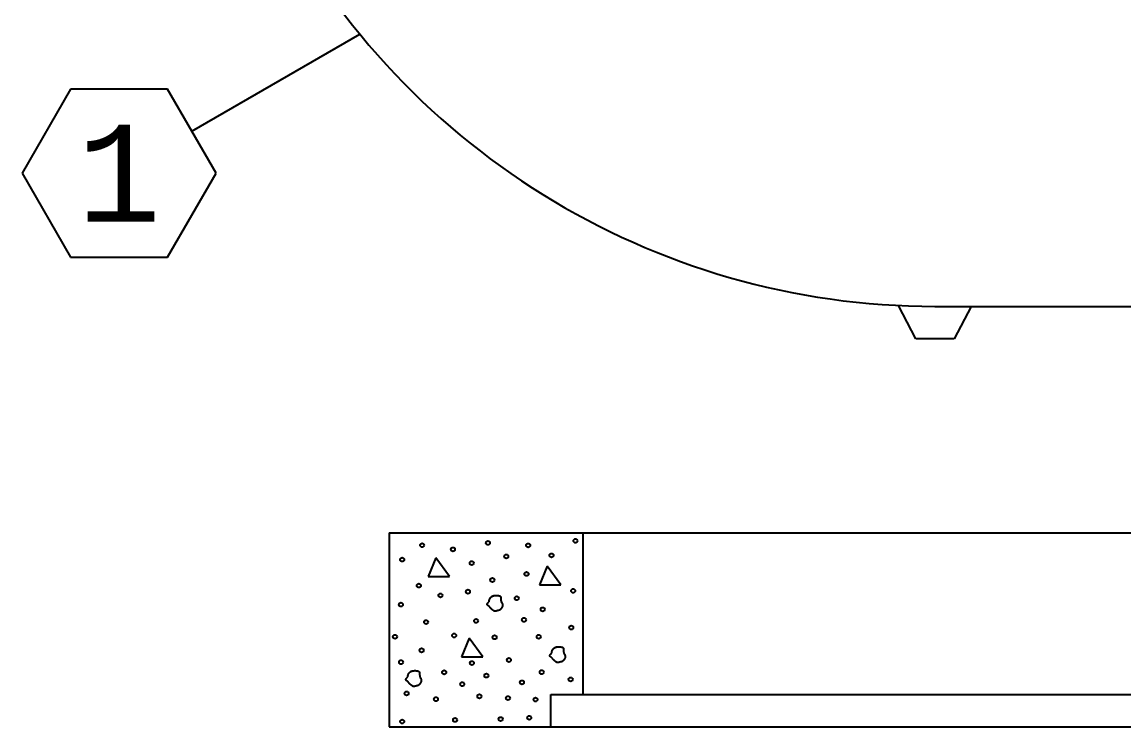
# Model space of a CAD drawing. Extents: x -63 to 400, y -73 to 137.
# Drawn here: x -46.4 to 21.7, y -50.2 to -6.7 of the extents above; entities that cross this region are included whole.
import ezdxf
from ezdxf.enums import TextEntityAlignment as Align

# ---------------------------------------------------------------- set-up
doc = ezdxf.new("R2010")
doc.units = 0
doc.header["$MEASUREMENT"] = 0
doc.layers.add('2', color=7, linetype='Continuous')
doc.styles.get("Standard").update_dxf_attribs({"font": 'monotxt.shx'})

msp = doc.modelspace()

# ---------------------------------------------------------------- linework, layer by layer
at = {"layer": '2', "color": 5, "linetype": 'Continuous'}
for p, q in [((-35.94, -13.399), (-25.548, -7.399)), ((-43.44, -10.801), (-46.44, -15.997)), ((-37.44, -10.801), (-43.44, -10.801)), ((-34.44, -15.997), (-37.44, -10.801)), ((-46.44, -15.997), (-43.44, -21.193)), ((-37.44, -21.193), (-34.44, -15.997)), ((-43.44, -21.193), (-37.44, -21.193)), ((8.838, -26.235), (7.775, -24.179)), ((10.025, -24.235), (25.838, -24.235)), ((12.275, -24.235), (11.213, -26.235)), ((11.213, -26.235), (8.838, -26.235)), ((-23.723, -38.237), (25.033, -38.237)), ((-23.723, -38.237), (-23.723, -50.237)), ((-11.723, -48.237), (-11.723, -38.237)), ((-20.845, -39.784), (-21.315, -40.934)), ((-19.994, -40.934), (-20.845, -39.784)), ((-13.954, -40.298), (-14.425, -41.448)), ((-13.103, -41.448), (-13.954, -40.298)), ((-21.315, -40.934), (-19.994, -40.934)), ((-14.425, -41.448), (-13.103, -41.448)), ((-18.779, -44.758), (-19.249, -45.907)), ((-17.928, -45.907), (-18.779, -44.758)), ((-19.249, -45.907), (-17.928, -45.907)), ((-13.723, -48.237), (38.277, -48.237)), ((-13.723, -50.237), (-13.723, -48.237)), ((-23.723, -50.237), (264.277, -50.237))]:
    msp.add_line(p, q, dxfattribs=at)
for points in [[(-17.556, -42.498), (-17.553, -42.48, -0.004785), (-17.551, -42.463, -0.004913), (-17.548, -42.446, -0.005179), (-17.545, -42.429, -0.005594), (-17.541, -42.413, -0.005983), (-17.538, -42.397, -0.006362), (-17.533, -42.382, -0.006756), (-17.529, -42.367, -0.00718), (-17.524, -42.352, -0.007603), (-17.519, -42.338, -0.008039), (-17.513, -42.325, -0.008471), (-17.508, -42.311, -0.00891), (-17.501, -42.298, -0.009333), (-17.494, -42.286, -0.00975), (-17.487, -42.274, -0.010138), (-17.48, -42.262, -0.010509), (-17.472, -42.251, -0.010826), (-17.463, -42.24, -0.011103), (-17.455, -42.23, -0.011341), (-17.445, -42.22, -0.011564), (-17.435, -42.211, -0.011551), (-17.425, -42.202, -0.011336), (-17.414, -42.193, -0.011036), (-17.403, -42.185, -0.010634), (-17.392, -42.177, -0.010268), (-17.38, -42.17, -0.009897), (-17.368, -42.163, -0.009544), (-17.355, -42.156, -0.009179), (-17.342, -42.15, -0.008841), (-17.328, -42.144, -0.008503), (-17.315, -42.139, -0.008191), (-17.301, -42.134, -0.007883), (-17.286, -42.13, -0.007603), (-17.272, -42.125, -0.007329), (-17.257, -42.122, -0.007081), (-17.242, -42.118, -0.006841), (-17.227, -42.115, -0.006626), (-17.211, -42.113, -0.006419), (-17.196, -42.11, -0.006236), (-17.18, -42.109, -0.006061), (-17.164, -42.107, -0.005907), (-17.148, -42.106, -0.005763), (-17.132, -42.105, -0.005637), (-17.116, -42.105, -0.005521), (-17.099, -42.105, -0.005421), (-17.083, -42.105, -0.005329), (-17.066, -42.106, -0.005258), (-17.05, -42.107, -0.005201), (-17.033, -42.108, -0.00514), (-17.017, -42.11, -0.005062), (-17, -42.112, -0.005083), (-16.984, -42.114, -0.005221), (-16.968, -42.117, -0.006031), (-16.952, -42.12, -0.007829), (-16.936, -42.124, -0.009649), (-16.921, -42.128, -0.011932), (-16.906, -42.133, -0.014416), (-16.892, -42.139, -0.017553), (-16.88, -42.145, -0.021223), (-16.868, -42.152, -0.025951), (-16.858, -42.16, -0.03001), (-16.849, -42.17, -0.033019), (-16.841, -42.18, -0.032883), (-16.835, -42.191, -0.029027), (-16.83, -42.203, -0.025269), (-16.826, -42.216, -0.021469), (-16.823, -42.23, -0.017986), (-16.82, -42.244, -0.014521), (-16.819, -42.258, -0.011672), (-16.818, -42.274, -0.008962), (-16.817, -42.289, -0.006754), (-16.817, -42.305, -0.004559), (-16.817, -42.321, -0.002745), (-16.817, -42.338, -0.000833), (-16.817, -42.354, 0.000805), (-16.817, -42.371, 0.002637), (-16.817, -42.387, 0.004312), (-16.816, -42.404, 0.006297), (-16.815, -42.42, 0.008122), (-16.814, -42.436, 0.010228), (-16.811, -42.451, 0.012587), (-16.808, -42.466, 0.01574), (-16.804, -42.481, 0.017251), (-16.799, -42.495, 0.017002), (-16.793, -42.509, 0.015078), (-16.787, -42.522, 0.010869), (-16.78, -42.535, 0.007364), (-16.772, -42.548, 0.003739), (-16.765, -42.561, 0.000502), (-16.758, -42.574, -0.003172), (-16.75, -42.587, -0.006628), (-16.744, -42.6, -0.010722), (-16.738, -42.614, -0.013226), (-16.732, -42.628, -0.014832), (-16.728, -42.642, -0.015088), (-16.724, -42.657, -0.014292), (-16.722, -42.672, -0.013883), (-16.72, -42.687, -0.013764), (-16.719, -42.703, -0.013686), (-16.718, -42.718, -0.013657), (-16.719, -42.733, -0.013745), (-16.72, -42.749, -0.013963), (-16.723, -42.764, -0.014224), (-16.726, -42.779, -0.014554), (-16.73, -42.793, -0.015101), (-16.735, -42.807, -0.015976), (-16.74, -42.821, -0.015668), (-16.747, -42.835, -0.013866), (-16.754, -42.848, -0.011842), (-16.762, -42.86, -0.009091), (-16.77, -42.873, -0.00656), (-16.778, -42.885, -0.003629), (-16.787, -42.897, -0.001959), (-16.795, -42.909, -0.001108), (-16.804, -42.921, -0.001572), (-16.813, -42.933, -0.00347), (-16.822, -42.945, -0.004668), (-16.831, -42.957, -0.005443), (-16.841, -42.969, -0.007694), (-16.851, -42.98, -0.01221), (-16.861, -42.99, -0.017137), (-16.872, -43, -0.023974), (-16.884, -43.008, -0.025959), (-16.897, -43.014, -0.022284), (-16.91, -43.02, -0.018818), (-16.924, -43.025, -0.015063), (-16.938, -43.03, -0.011683), (-16.953, -43.033, -0.008014), (-16.968, -43.037, -0.004976), (-16.983, -43.04, -0.00181), (-16.998, -43.043, 0.001224), (-17.013, -43.047, 0.004947), (-17.028, -43.05, 0.006053), (-17.043, -43.055, 0.004853), (-17.058, -43.059, 0.003013), (-17.073, -43.063, 0.000016), (-17.087, -43.068, -0.002521), (-17.102, -43.072, -0.00528), (-17.116, -43.075, -0.007878), (-17.13, -43.078, -0.010941), (-17.145, -43.08, -0.014094), (-17.159, -43.082, -0.017981), (-17.173, -43.082, -0.020233), (-17.187, -43.081, -0.021055), (-17.2, -43.079, -0.020457), (-17.214, -43.076, -0.018422), (-17.228, -43.071, -0.016727), (-17.241, -43.066, -0.015121), (-17.255, -43.06, -0.013622), (-17.268, -43.053, -0.012038), (-17.281, -43.046, -0.010686), (-17.294, -43.038, -0.009342), (-17.307, -43.029, -0.008202), (-17.319, -43.02, -0.007044), (-17.332, -43.01, -0.006083), (-17.344, -43, -0.005098), (-17.357, -42.99, -0.004237), (-17.369, -42.98, -0.003276), (-17.381, -42.969, -0.002582), (-17.392, -42.959, -0.001962), (-17.404, -42.948, -0.000895), (-17.415, -42.938, 0.000947), (-17.427, -42.928, -0.001004), (-17.438, -42.917, -0.007533), (-17.448, -42.907, -0.013881), (-17.458, -42.896, -0.021241), (-17.466, -42.884, -0.018761), (-17.474, -42.871, -0.006753), (-17.482, -42.858, 0.002565), (-17.49, -42.846, 0.012008), (-17.499, -42.834, 0.015872), (-17.509, -42.823, 0.014536), (-17.519, -42.813, 0.013302), (-17.53, -42.802, 0.011978), (-17.541, -42.793, 0.010661), (-17.553, -42.783, 0.009179), (-17.566, -42.774, 0.006686), (-17.579, -42.765, 0.00297), (-17.592, -42.755, -0.000284), (-17.605, -42.746, -0.004153), (-17.618, -42.737, -0.007845), (-17.629, -42.727, -0.012498), (-17.64, -42.718, -0.01805), (-17.649, -42.708, -0.025988), (-17.656, -42.697, -0.033213), (-17.662, -42.687, -0.038945), (-17.665, -42.676, -0.042043), (-17.667, -42.664, -0.041098), (-17.667, -42.652, -0.037039), (-17.665, -42.64, -0.031405), (-17.661, -42.627, -0.029902), (-17.656, -42.614, -0.029417), (-17.648, -42.6, -0.018987), (-17.64, -42.587, -0.006842), (-17.632, -42.575, -0.021033), (-17.618, -42.558, -0.026686), (-17.593, -42.532, -0.010564), (-17.557, -42.498, -0.005181)], [(-13.681, -45.673), (-13.679, -45.655, -0.004785), (-13.676, -45.637, -0.004913), (-13.673, -45.62, -0.005179), (-13.67, -45.604, -0.005594), (-13.667, -45.588, -0.005983), (-13.663, -45.572, -0.006362), (-13.659, -45.557, -0.006756), (-13.655, -45.542, -0.00718), (-13.65, -45.527, -0.007603), (-13.645, -45.513, -0.008039), (-13.639, -45.499, -0.008471), (-13.633, -45.486, -0.00891), (-13.627, -45.473, -0.009333), (-13.62, -45.461, -0.00975), (-13.613, -45.449, -0.010138), (-13.605, -45.437, -0.010509), (-13.597, -45.426, -0.010826), (-13.589, -45.415, -0.011103), (-13.58, -45.405, -0.011341), (-13.571, -45.395, -0.011564), (-13.561, -45.386, -0.011551), (-13.551, -45.376, -0.011336), (-13.54, -45.368, -0.011036), (-13.529, -45.36, -0.010634), (-13.517, -45.352, -0.010268), (-13.505, -45.345, -0.009897), (-13.493, -45.338, -0.009544), (-13.48, -45.331, -0.009179), (-13.467, -45.325, -0.008841), (-13.454, -45.319, -0.008503), (-13.44, -45.314, -0.008191), (-13.426, -45.309, -0.007883), (-13.412, -45.304, -0.007603), (-13.397, -45.3, -0.007329), (-13.383, -45.296, -0.007081), (-13.368, -45.293, -0.006841), (-13.352, -45.29, -0.006626), (-13.337, -45.287, -0.006419), (-13.321, -45.285, -0.006236), (-13.306, -45.283, -0.006061), (-13.29, -45.282, -0.005907), (-13.274, -45.281, -0.005763), (-13.257, -45.28, -0.005637), (-13.241, -45.28, -0.005521), (-13.225, -45.28, -0.005421), (-13.208, -45.28, -0.005329), (-13.192, -45.281, -0.005258), (-13.175, -45.282, -0.005201), (-13.159, -45.283, -0.00514), (-13.142, -45.285, -0.005062), (-13.126, -45.287, -0.005083), (-13.11, -45.289, -0.005221), (-13.093, -45.292, -0.006031), (-13.077, -45.295, -0.007829), (-13.061, -45.299, -0.009649), (-13.046, -45.303, -0.011932), (-13.032, -45.308, -0.014416), (-13.018, -45.313, -0.017553), (-13.005, -45.32, -0.021223), (-12.994, -45.327, -0.025951), (-12.983, -45.335, -0.03001), (-12.974, -45.345, -0.033019), (-12.967, -45.355, -0.032883), (-12.961, -45.366, -0.029027), (-12.955, -45.378, -0.025269), (-12.951, -45.391, -0.021469), (-12.948, -45.404, -0.017986), (-12.946, -45.419, -0.014521), (-12.944, -45.433, -0.011672), (-12.943, -45.448, -0.008962), (-12.943, -45.464, -0.006754), (-12.942, -45.48, -0.004559), (-12.942, -45.496, -0.002745), (-12.943, -45.513, -0.000833), (-12.943, -45.529, 0.000805), (-12.943, -45.546, 0.002637), (-12.942, -45.562, 0.004312), (-12.942, -45.578, 0.006297), (-12.941, -45.595, 0.008122), (-12.939, -45.611, 0.010228), (-12.937, -45.626, 0.012587), (-12.934, -45.641, 0.01574), (-12.93, -45.656, 0.017251), (-12.925, -45.67, 0.017002), (-12.919, -45.684, 0.015078), (-12.912, -45.697, 0.010869), (-12.905, -45.71, 0.007364), (-12.898, -45.723, 0.003739), (-12.89, -45.736, 0.000502), (-12.883, -45.749, -0.003172), (-12.876, -45.762, -0.006628), (-12.869, -45.775, -0.010722), (-12.863, -45.789, -0.013226), (-12.858, -45.803, -0.014832), (-12.854, -45.817, -0.015088), (-12.85, -45.832, -0.014292), (-12.847, -45.847, -0.013883), (-12.845, -45.862, -0.013764), (-12.844, -45.878, -0.013686), (-12.844, -45.893, -0.013657), (-12.844, -45.908, -0.013745), (-12.846, -45.924, -0.013963), (-12.848, -45.939, -0.014224), (-12.851, -45.954, -0.014554), (-12.855, -45.968, -0.015101), (-12.86, -45.982, -0.015976), (-12.866, -45.996, -0.015668), (-12.872, -46.01, -0.013866), (-12.88, -46.023, -0.011842), (-12.887, -46.035, -0.009091), (-12.895, -46.048, -0.00656), (-12.904, -46.06, -0.003629), (-12.912, -46.072, -0.001959), (-12.921, -46.084, -0.001108), (-12.93, -46.096, -0.001572), (-12.938, -46.108, -0.00347), (-12.947, -46.12, -0.004668), (-12.956, -46.132, -0.005443), (-12.966, -46.143, -0.007694), (-12.976, -46.155, -0.01221), (-12.987, -46.165, -0.017137), (-12.998, -46.174, -0.023974), (-13.01, -46.182, -0.025959), (-13.023, -46.189, -0.022284), (-13.036, -46.195, -0.018818), (-13.05, -46.2, -0.015063), (-13.064, -46.204, -0.011683), (-13.078, -46.208, -0.008014), (-13.093, -46.212, -0.004976), (-13.108, -46.215, -0.00181), (-13.123, -46.218, 0.001224), (-13.139, -46.221, 0.004947), (-13.154, -46.225, 0.006053), (-13.169, -46.229, 0.004853), (-13.183, -46.234, 0.003013), (-13.198, -46.238, 0.000016), (-13.213, -46.242, -0.002521), (-13.227, -46.246, -0.00528), (-13.242, -46.25, -0.007878), (-13.256, -46.253, -0.010941), (-13.27, -46.255, -0.014094), (-13.284, -46.257, -0.017981), (-13.298, -46.257, -0.020233), (-13.312, -46.256, -0.021055), (-13.326, -46.254, -0.020457), (-13.34, -46.251, -0.018422), (-13.353, -46.246, -0.016727), (-13.367, -46.241, -0.015121), (-13.38, -46.235, -0.013622), (-13.393, -46.228, -0.012038), (-13.406, -46.221, -0.010686), (-13.419, -46.213, -0.009342), (-13.432, -46.204, -0.008202), (-13.445, -46.195, -0.007044), (-13.457, -46.185, -0.006083), (-13.47, -46.175, -0.005098), (-13.482, -46.165, -0.004237), (-13.494, -46.155, -0.003276), (-13.506, -46.144, -0.002582), (-13.518, -46.134, -0.001962), (-13.53, -46.123, -0.000895), (-13.541, -46.113, 0.000947), (-13.552, -46.102, -0.001004), (-13.563, -46.092, -0.007533), (-13.574, -46.082, -0.013881), (-13.583, -46.07, -0.021241), (-13.592, -46.058, -0.018761), (-13.6, -46.046, -0.006753), (-13.608, -46.033, 0.002565), (-13.616, -46.021, 0.012008), (-13.625, -46.009, 0.015872), (-13.634, -45.998, 0.014536), (-13.645, -45.988, 0.013302), (-13.655, -45.977, 0.011978), (-13.667, -45.968, 0.010661), (-13.679, -45.958, 0.009179), (-13.692, -45.949, 0.006686), (-13.705, -45.939, 0.00297), (-13.718, -45.93, -0.000284), (-13.731, -45.921, -0.004153), (-13.743, -45.912, -0.007845), (-13.755, -45.902, -0.012498), (-13.765, -45.893, -0.01805), (-13.774, -45.883, -0.025988), (-13.782, -45.872, -0.033213), (-13.787, -45.862, -0.038945), (-13.791, -45.85, -0.042043), (-13.792, -45.839, -0.041098), (-13.792, -45.827, -0.037039), (-13.79, -45.815, -0.031405), (-13.787, -45.802, -0.029902), (-13.781, -45.789, -0.029417), (-13.773, -45.775, -0.018987), (-13.765, -45.762, -0.006842), (-13.757, -45.749, -0.021033), (-13.743, -45.733, -0.026686), (-13.718, -45.707, -0.010564), (-13.682, -45.672, -0.005181)], [(-22.584, -47.149), (-22.581, -47.131, -0.004785), (-22.579, -47.114, -0.004913), (-22.576, -47.097, -0.005179), (-22.573, -47.08, -0.005594), (-22.569, -47.064, -0.005983), (-22.566, -47.048, -0.006362), (-22.562, -47.033, -0.006756), (-22.557, -47.018, -0.00718), (-22.552, -47.003, -0.007603), (-22.547, -46.989, -0.008039), (-22.542, -46.976, -0.008471), (-22.536, -46.962, -0.00891), (-22.529, -46.949, -0.009333), (-22.523, -46.937, -0.00975), (-22.515, -46.925, -0.010138), (-22.508, -46.913, -0.010509), (-22.5, -46.902, -0.010826), (-22.492, -46.891, -0.011103), (-22.483, -46.881, -0.011341), (-22.473, -46.871, -0.011564), (-22.464, -46.862, -0.011551), (-22.453, -46.853, -0.011336), (-22.443, -46.844, -0.011036), (-22.431, -46.836, -0.010634), (-22.42, -46.828, -0.010268), (-22.408, -46.821, -0.009897), (-22.396, -46.814, -0.009544), (-22.383, -46.807, -0.009179), (-22.37, -46.801, -0.008841), (-22.357, -46.795, -0.008503), (-22.343, -46.79, -0.008191), (-22.329, -46.785, -0.007883), (-22.315, -46.78, -0.007603), (-22.3, -46.776, -0.007329), (-22.285, -46.773, -0.007081), (-22.27, -46.769, -0.006841), (-22.255, -46.766, -0.006626), (-22.24, -46.764, -0.006419), (-22.224, -46.761, -0.006236), (-22.208, -46.76, -0.006061), (-22.192, -46.758, -0.005907), (-22.176, -46.757, -0.005763), (-22.16, -46.756, -0.005637), (-22.144, -46.756, -0.005521), (-22.127, -46.756, -0.005421), (-22.111, -46.756, -0.005329), (-22.094, -46.757, -0.005258), (-22.078, -46.758, -0.005201), (-22.062, -46.759, -0.00514), (-22.045, -46.761, -0.005062), (-22.029, -46.763, -0.005083), (-22.012, -46.765, -0.005221), (-21.996, -46.768, -0.006031), (-21.98, -46.771, -0.007829), (-21.964, -46.775, -0.009649), (-21.949, -46.779, -0.011932), (-21.934, -46.784, -0.014416), (-21.921, -46.79, -0.017553), (-21.908, -46.796, -0.021223), (-21.896, -46.803, -0.025951), (-21.886, -46.811, -0.03001), (-21.877, -46.821, -0.033019), (-21.869, -46.831, -0.032883), (-21.863, -46.842, -0.029027), (-21.858, -46.854, -0.025269), (-21.854, -46.867, -0.021469), (-21.851, -46.881, -0.017986), (-21.849, -46.895, -0.014521), (-21.847, -46.909, -0.011672), (-21.846, -46.925, -0.008962), (-21.845, -46.94, -0.006754), (-21.845, -46.956, -0.004559), (-21.845, -46.972, -0.002745), (-21.845, -46.989, -0.000833), (-21.845, -47.005, 0.000805), (-21.845, -47.022, 0.002637), (-21.845, -47.038, 0.004312), (-21.844, -47.055, 0.006297), (-21.843, -47.071, 0.008122), (-21.842, -47.087, 0.010228), (-21.84, -47.102, 0.012587), (-21.836, -47.117, 0.01574), (-21.832, -47.132, 0.017251), (-21.827, -47.146, 0.017002), (-21.821, -47.16, 0.015078), (-21.815, -47.173, 0.010869), (-21.808, -47.186, 0.007364), (-21.801, -47.199, 0.003739), (-21.793, -47.212, 0.000502), (-21.786, -47.225, -0.003172), (-21.779, -47.238, -0.006628), (-21.772, -47.251, -0.010722), (-21.766, -47.265, -0.013226), (-21.761, -47.279, -0.014832), (-21.756, -47.293, -0.015088), (-21.753, -47.308, -0.014292), (-21.75, -47.323, -0.013883), (-21.748, -47.338, -0.013764), (-21.747, -47.354, -0.013686), (-21.746, -47.369, -0.013657), (-21.747, -47.384, -0.013745), (-21.748, -47.4, -0.013963), (-21.751, -47.415, -0.014224), (-21.754, -47.43, -0.014554), (-21.758, -47.444, -0.015101), (-21.763, -47.458, -0.015976), (-21.768, -47.472, -0.015668), (-21.775, -47.486, -0.013866), (-21.782, -47.499, -0.011842), (-21.79, -47.511, -0.009091), (-21.798, -47.524, -0.00656), (-21.806, -47.536, -0.003629), (-21.815, -47.548, -0.001959), (-21.824, -47.56, -0.001108), (-21.832, -47.572, -0.001572), (-21.841, -47.584, -0.00347), (-21.85, -47.596, -0.004668), (-21.859, -47.608, -0.005443), (-21.869, -47.62, -0.007694), (-21.879, -47.631, -0.01221), (-21.889, -47.641, -0.017137), (-21.901, -47.651, -0.023974), (-21.913, -47.659, -0.025959), (-21.925, -47.665, -0.022284), (-21.938, -47.671, -0.018818), (-21.952, -47.676, -0.015063), (-21.966, -47.681, -0.011683), (-21.981, -47.684, -0.008014), (-21.996, -47.688, -0.004976), (-22.011, -47.691, -0.00181), (-22.026, -47.694, 0.001224), (-22.041, -47.698, 0.004947), (-22.056, -47.701, 0.006053), (-22.071, -47.706, 0.004853), (-22.086, -47.71, 0.003013), (-22.101, -47.714, 0.000016), (-22.115, -47.719, -0.002521), (-22.13, -47.723, -0.00528), (-22.144, -47.726, -0.007878), (-22.159, -47.729, -0.010941), (-22.173, -47.731, -0.014094), (-22.187, -47.733, -0.017981), (-22.201, -47.733, -0.020233), (-22.215, -47.732, -0.021055), (-22.229, -47.73, -0.020457), (-22.242, -47.727, -0.018422), (-22.256, -47.722, -0.016727), (-22.269, -47.717, -0.015121), (-22.283, -47.711, -0.013622), (-22.296, -47.704, -0.012038), (-22.309, -47.697, -0.010686), (-22.322, -47.689, -0.009342), (-22.335, -47.68, -0.008202), (-22.347, -47.671, -0.007044), (-22.36, -47.661, -0.006083), (-22.372, -47.651, -0.005098), (-22.385, -47.641, -0.004237), (-22.397, -47.631, -0.003276), (-22.409, -47.62, -0.002582), (-22.421, -47.61, -0.001962), (-22.432, -47.599, -0.000895), (-22.444, -47.589, 0.000947), (-22.455, -47.579, -0.001004), (-22.466, -47.568, -0.007533), (-22.476, -47.558, -0.013881), (-22.486, -47.547, -0.021241), (-22.494, -47.535, -0.018761), (-22.502, -47.522, -0.006753), (-22.51, -47.509, 0.002565), (-22.519, -47.497, 0.012008), (-22.527, -47.485, 0.015872), (-22.537, -47.474, 0.014536), (-22.547, -47.464, 0.013302), (-22.558, -47.453, 0.011978), (-22.57, -47.444, 0.010661), (-22.582, -47.434, 0.009179), (-22.594, -47.425, 0.006686), (-22.607, -47.416, 0.00297), (-22.62, -47.406, -0.000284), (-22.633, -47.397, -0.004153), (-22.646, -47.388, -0.007845), (-22.657, -47.378, -0.012498), (-22.668, -47.369, -0.01805), (-22.677, -47.359, -0.025988), (-22.684, -47.348, -0.033213), (-22.69, -47.338, -0.038945), (-22.693, -47.327, -0.042043), (-22.695, -47.315, -0.041098), (-22.695, -47.303, -0.037039), (-22.693, -47.291, -0.031405), (-22.689, -47.278, -0.029902), (-22.684, -47.265, -0.029417), (-22.676, -47.251, -0.018987), (-22.668, -47.238, -0.006842), (-22.66, -47.226, -0.021033), (-22.646, -47.209, -0.026686), (-22.621, -47.183, -0.010564), (-22.585, -47.149, -0.005181)]]:
    msp.add_lwpolyline(points, format="xyb", dxfattribs=at)
for centre in [(-17.62, -38.859), (-12.208, -38.73), (-21.692, -39.001), (-19.785, -39.259), (-15.133, -39.014), (-13.69, -39.633), (-22.929, -39.89), (-18.625, -40.109), (-16.486, -39.697), (-15.238, -40.776), (-21.898, -41.501), (-17.349, -41.153), (-20.558, -42.107), (-18.857, -41.875), (-15.838, -42.279), (-12.349, -41.823), (-23.006, -42.674), (-14.231, -42.97), (-18.354, -43.679), (-15.391, -43.614), (-21.447, -43.756), (-12.465, -44.091), (-23.37, -44.662), (-19.71, -44.584), (-17.211, -44.695), (-14.479, -44.662), (-21.723, -45.502), (-22.994, -46.232), (-18.615, -46.287), (-16.326, -46.099), (-20.329, -46.862), (-17.719, -47.061), (-14.295, -46.849), (-19.212, -47.592), (-15.519, -47.482), (-12.504, -47.3), (-22.651, -48.167), (-18.151, -48.344), (-16.381, -48.455), (-20.838, -48.521), (-14.678, -48.543), (-19.655, -49.804), (-16.835, -49.749), (-15.068, -49.671), (-22.928, -49.903)]:
    msp.add_circle(centre, 0.125, dxfattribs=at)
msp.add_arc((10.025, 21.765), 46, 142.76711, 270.00003, dxfattribs=at)

# ---------------------------------------------------------------- texts
msp.add_text('1', height=6, dxfattribs=at).set_placement((-40.44, -15.997), align=Align.MIDDLE_CENTER)

doc.saveas('drawing.dxf')
